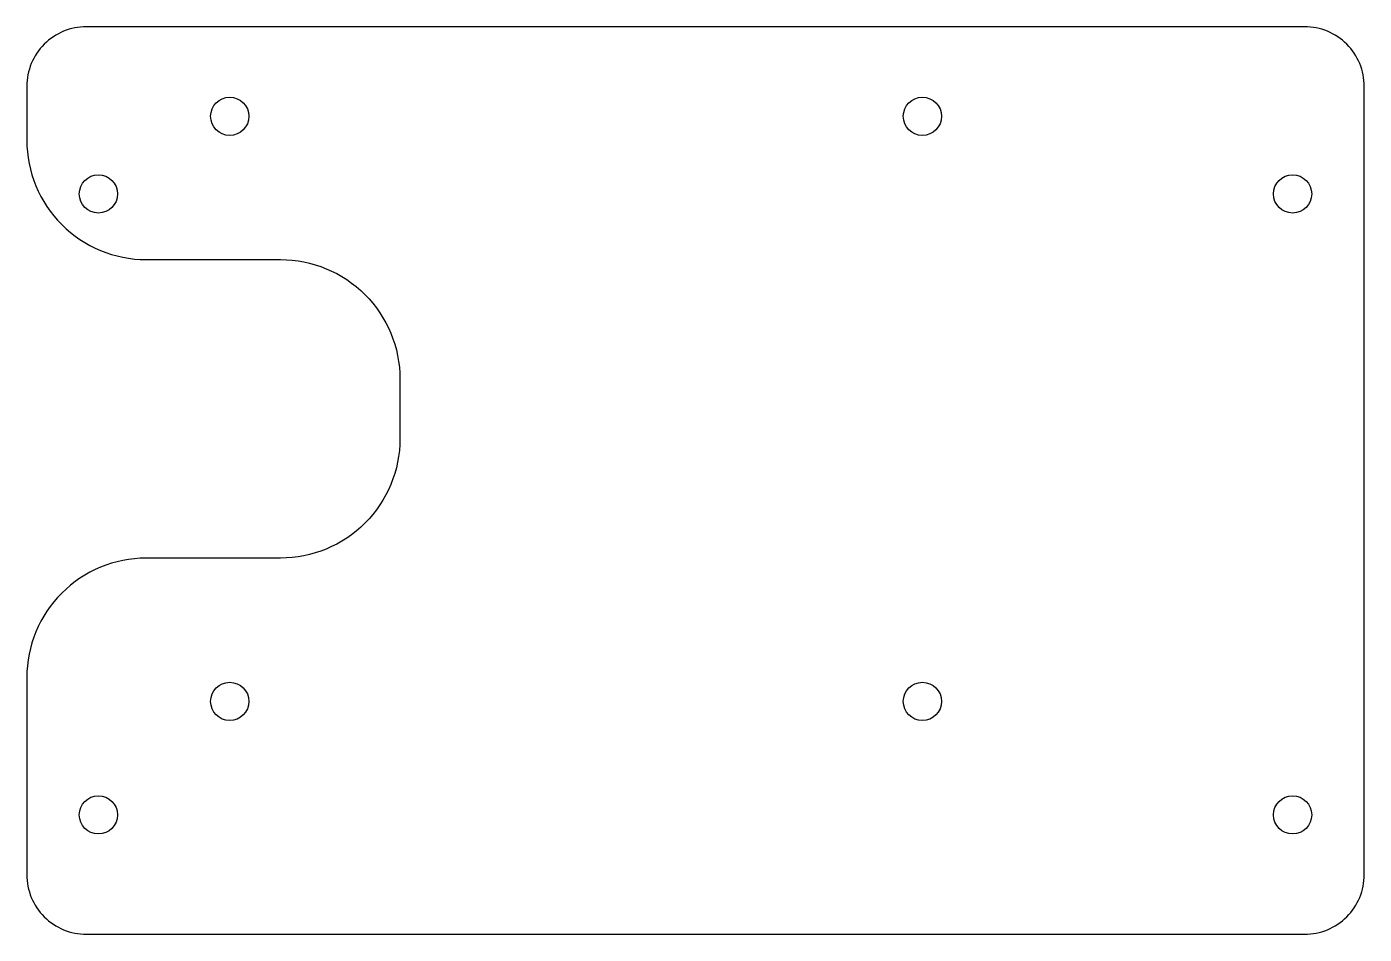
# Model space of a CAD drawing. Header units: millimetres. Extents: x -56 to 56, y -36 to 40.
import ezdxf

# ---------------------------------------------------------------- set-up
doc = ezdxf.new("R2010")
doc.units = ezdxf.units.MM
doc.layers.get('0').update_dxf_attribs({"linetype": 'CONTINUOUS'})

msp = doc.modelspace()

# ---------------------------------------------------------------- linework, layer by layer
msp.add_lwpolyline([(56, 35, 0.414214), (51, 40), (-51, 40, 0.414214), (-56, 35), (-56, 30.5, 0.414214), (-46, 20.5), (-34.75, 20.5, -0.414214), (-24.75, 10.5), (-24.75, 5.5, -0.414214), (-34.75, -4.5), (-46, -4.5, 0.414214), (-56, -14.5), (-56, -31, 0.414214), (-51, -36), (51, -36, 0.414214), (56, -31)], format="xyb", close=True)
for centre in [(-39, 32.5), (19, 32.5), (-50, 26), (50, 26), (-39, -16.5), (19, -16.5), (-50, -26), (50, -26)]:
    msp.add_circle(centre, 1.6)

doc.saveas('drawing.dxf')
